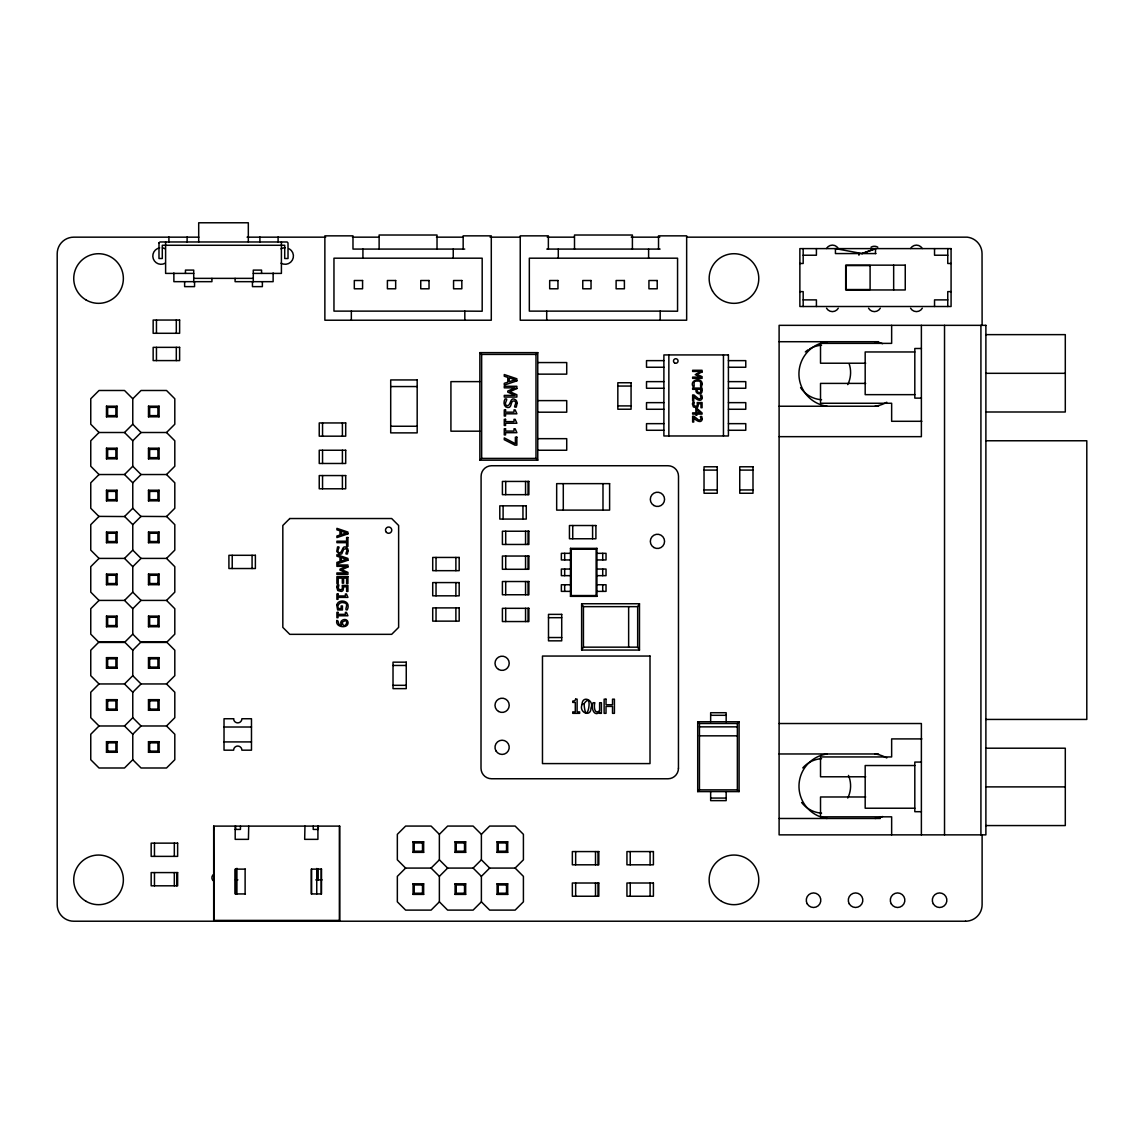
<?xml version="1.0" encoding="UTF-8"?>
<svg xmlns="http://www.w3.org/2000/svg" width="1144" height="1144" viewBox="0 0 1144 1144"><rect width="100%" height="100%" fill="white"/><g stroke="black" fill="none" stroke-linecap="round" stroke-linejoin="round"><path stroke-width="1.5" d="M248.72 826.111L248.434 839.353L235.192 839.353L235.192 826.111M304.962 826.111L304.676 839.353L317.918 839.353L317.918 826.111M581.624 650.064L583.44 647.161L583.44 606.649L581.624 603.746L639.482 603.746L639.482 650.064L581.624 650.064L581.624 603.746M639.482 650.064L637.666 647.161L637.666 606.649L639.482 603.746M106.478 416.788L107.636 415.629L115.901 415.629L117.06 416.788L117.06 406.206L106.478 406.206L106.478 416.788L117.06 416.788M106.478 406.206L107.636 407.364L115.901 407.364L117.06 406.206M132.775 424.238L141.055 432.503L166.523 432.503L174.803 424.238L174.803 398.756L166.523 390.49L141.055 390.49L132.775 398.756L132.775 424.238L124.51 432.503L99.027 432.503L90.762 440.783L90.762 466.252L99.027 474.531L124.51 474.531L132.775 482.797L132.775 508.279L124.51 516.545L99.027 516.387L90.762 524.653L90.762 550.135L99.027 558.401L124.51 558.401L132.775 550.135L132.775 524.653L141.055 516.387L166.523 516.545L174.803 508.279L174.803 482.797L166.523 474.531L141.055 474.531L132.775 482.797M106.478 458.815L107.636 457.657L115.901 457.657L117.06 458.815L117.06 448.219L106.478 448.219L106.478 458.815L117.06 458.815M115.901 457.657L115.901 449.377L117.06 448.219M148.491 416.788L149.649 415.629L157.929 415.629L159.088 416.788L148.491 416.788L148.491 406.206L159.088 406.206L159.088 416.788M157.929 415.629L157.929 407.364L159.088 406.206M99.027 474.531L90.762 482.797L90.762 508.279L99.027 516.545M124.51 474.531L132.775 466.252L132.775 440.783L141.055 432.503M106.478 500.829L107.636 499.671L115.901 499.671L117.06 500.829L117.06 490.247L106.478 490.247L106.478 500.829L117.06 500.829M115.901 499.671L115.901 491.405L117.06 490.247M148.491 458.815L149.649 457.657L157.929 457.657L159.088 458.815L159.088 448.219L148.491 448.219L148.491 458.815L159.088 458.815M148.491 448.219L149.649 449.377L157.929 449.377L159.088 448.219M166.523 474.531L174.803 466.252L174.803 440.783L166.523 432.503M106.478 542.685L107.636 541.527L115.901 541.527L117.06 542.685L106.478 542.685L106.478 532.103L117.06 532.103L117.06 542.685M106.478 532.103L107.636 533.261L115.901 533.261L117.06 532.103M148.491 500.829L149.649 499.671L157.929 499.671L159.088 500.829L159.088 490.247L148.491 490.247L148.491 500.829L159.088 500.829M157.929 499.671L157.929 491.405L159.088 490.247M99.027 558.401L90.762 566.666L90.762 592.149L99.027 600.414L124.51 600.414L132.775 608.694L132.775 634.162L124.51 642.442L99.027 642.442L90.762 634.162L90.762 608.694L99.027 600.414M106.478 584.698L107.636 583.54L115.901 583.54L117.06 584.698L117.06 574.116L106.478 574.116L106.478 584.698L117.06 584.698M106.478 574.116L107.636 575.275L115.901 575.275L117.06 574.116M148.491 542.685L149.649 541.527L157.929 541.527L159.088 542.685L148.491 542.685L148.491 532.103L159.088 532.103L159.088 542.685M157.929 541.527L157.929 533.261L159.088 532.103M124.51 600.414L132.775 592.149L132.775 566.666L141.055 558.401L166.523 558.401L174.803 566.666L174.803 592.149L166.523 600.414L141.055 600.414L132.775 608.694M166.523 558.401L174.803 550.135L174.803 524.653L166.523 516.387M106.478 626.726L107.636 625.568L115.901 625.568L117.06 626.726L117.06 616.13L106.478 616.13L106.478 626.726L117.06 626.726M115.901 625.568L115.901 617.288L117.06 616.13M148.491 584.698L149.649 583.54L157.929 583.54L159.088 584.698L159.088 574.116L148.491 574.116L148.491 584.698L159.088 584.698M148.491 574.116L149.649 575.275L157.929 575.275L159.088 574.116M106.478 668.239L107.636 667.095L115.901 667.095L117.06 668.239L106.478 668.239L106.478 657.657L117.06 657.657L117.06 668.239M106.478 657.657L107.636 658.815L115.901 658.815L117.06 657.657M148.491 626.726L149.649 625.568L157.929 625.568L159.088 626.726L159.088 616.13L148.491 616.13L148.491 626.726L159.088 626.726M157.929 625.568L157.929 617.288L159.088 616.13M132.775 675.689L141.055 683.955L166.523 683.955L174.803 675.689L174.803 650.221L166.523 641.941L141.055 641.941L132.775 650.221L132.775 675.689L124.51 683.955L99.027 683.955L90.762 692.234L90.762 717.703L99.027 725.982L124.51 725.982L132.775 734.248L132.775 759.73L124.51 767.996L99.027 767.996L90.762 759.73L90.762 734.248L99.027 725.982M106.478 710.267L107.636 709.108L115.901 709.108L117.06 710.267L117.06 699.67L106.478 699.67L106.478 710.267L117.06 710.267M115.901 709.108L115.901 700.829L117.06 699.67M148.491 668.239L149.649 667.095L157.929 667.095L159.088 668.239L148.491 668.239L148.491 657.657L159.088 657.657L159.088 668.239M157.929 667.095L157.929 658.815L159.088 657.657M124.51 725.982L132.775 717.703L132.775 692.234L141.055 683.955M106.478 752.28L107.636 751.122L115.901 751.122L117.06 752.28L117.06 741.698L106.478 741.698L106.478 752.28L117.06 752.28M106.478 741.698L107.636 742.856L115.901 742.856L117.06 741.698M148.491 710.267L149.649 709.108L157.929 709.108L159.088 710.267L159.088 699.67L148.491 699.67L148.491 710.267L159.088 710.267M157.929 709.108L157.929 700.829L159.088 699.67M132.775 734.248L141.055 725.982L166.523 725.982L174.803 734.248L174.803 759.73L166.523 767.996L141.055 767.996L132.775 759.73M537.766 460.174L535.993 458.401L535.993 354.411L537.766 352.638L479.865 352.638L479.865 460.174L537.766 460.174L537.766 352.638M166.523 725.982L174.803 717.703L174.803 692.234L166.523 683.955M148.491 752.28L149.649 751.122L157.929 751.122L159.088 752.28L159.088 741.698L148.491 741.698L148.491 752.28L159.088 752.28M157.929 751.122L157.929 742.856L159.088 741.698M479.865 460.174L481.653 458.401L481.653 354.411L479.865 352.638M596.939 596.339L596.138 595.552L596.138 549.163L596.939 548.362L570.47 548.362L570.47 596.339L596.939 596.339L596.939 548.362M570.47 596.339L571.256 595.552L571.256 549.163L570.47 548.362M413.055 852.366L414.214 851.207L422.493 851.207L423.652 852.366L423.652 841.784L413.055 841.784L413.055 852.366L423.652 852.366M413.055 841.784L414.214 842.942L422.493 842.942L423.652 841.784M405.619 868.081L397.34 876.361L397.34 901.829L405.619 910.109L431.088 910.109L439.368 901.829L439.368 876.361L431.088 868.081L405.619 868.081L397.34 859.816L397.34 834.334L405.619 826.068L431.088 826.068L439.368 834.334L439.368 859.816L431.088 868.081M439.368 834.334L447.633 826.068L473.115 826.068L481.381 834.334L481.381 859.816L489.661 868.081L515.129 868.081L523.409 859.816L523.409 834.334L515.129 826.068L489.661 826.068L481.381 834.334M413.055 894.394L414.214 893.235L422.493 893.235L423.652 894.394L413.055 894.394L413.055 883.797L423.652 883.797L423.652 894.394M413.055 883.797L414.214 884.956L422.493 884.956L423.652 883.797M455.083 852.366L456.241 851.207L464.507 851.207L465.665 852.366L455.083 852.366L455.083 841.784L465.665 841.784L465.665 852.366M455.083 841.784L456.241 842.942L464.507 842.942L465.665 841.784M439.368 876.361L447.633 868.081L473.115 868.081L481.381 859.816M455.083 894.394L456.241 893.235L456.241 884.956L455.083 883.797L455.083 894.394L465.665 894.394L465.665 883.797L455.083 883.797M465.665 894.394L464.507 893.235L464.507 884.956L465.665 883.797M497.097 852.366L498.255 851.207L506.535 851.207L507.693 852.366L497.097 852.366L497.097 841.784L507.693 841.784L507.693 852.366M506.535 851.207L506.535 842.942L507.693 841.784M439.368 901.829L447.633 910.109L473.115 910.109L481.381 901.829L481.381 876.361L489.661 868.081M497.097 894.394L498.255 893.235L506.535 893.235L507.693 894.394L507.693 883.797L497.097 883.797L497.097 894.394L507.693 894.394M506.535 893.235L506.535 884.956L507.693 883.797M739.096 791.605L737.365 789.861L737.365 723.494L739.096 721.764L697.711 721.764L697.711 791.605L739.096 791.605L739.096 721.764M697.711 791.605L699.442 789.861L699.442 723.494L697.711 721.764M875.961 253.568L835.435 253.568L835.435 248.605L862.047 253.568L875.532 248.605L875.475 253.568M862.047 253.568L875.961 248.605M198.813 237.165L73.745 237.165A16.545 16.545 0 0 0 57.2 253.711L57.2 904.675A16.545 16.545 0 0 0 73.745 921.22L965.565 921.22M247.061 237.165L325.683 237.165M352.481 237.165L379.293 237.165M436.465 237.165L463.263 237.165M490.075 237.165L520.448 237.165M547.247 237.165L574.045 237.165M631.231 237.165L659.816 237.165M686.614 237.165L967.223 237.165A16.588 16.588 0 0 1 982.038 253.711L982.11 325.053M464.736 249.077L352.981 249.077L352.981 235.85L324.867 235.85L324.867 320.22L491.291 320.22L491.291 235.85L463.163 235.85L463.163 249.077M546.789 249.077L660.102 249.077M803.174 255.226L816.416 255.226L816.416 248.605M947.761 255.226L934.534 255.226L934.534 248.605M799.87 263.492L803.174 263.492L803.174 248.605M951.079 263.492L947.761 263.492L947.761 248.605M193.722 273.402L165.608 273.402L165.608 241.97M253.282 273.402L281.41 273.402L281.41 241.97M193.722 278.364L253.282 278.364M799.87 291.62L803.174 291.62L803.174 306.506M951.079 291.62L947.761 291.62L947.761 306.506M803.174 299.885L816.416 299.885L816.416 306.506M947.761 299.885L934.534 299.885L934.534 306.506M464.822 311.125L333.962 311.125L333.962 258.187L482.182 258.187L482.182 311.225L464.822 311.125L464.822 320.22M660.188 311.125L529.329 311.125L529.329 258.187L677.563 258.187L677.563 311.225L660.188 311.125L660.188 320.22M985.885 334.634L1065.293 334.634L1065.293 411.997L985.885 411.997M779.107 341.713L878.578 341.713M921.42 348.491L914.814 348.491L914.814 398.126L921.42 398.126M914.814 351.966L865.179 351.966L865.179 394.651L914.814 394.651M481.653 354.411L535.993 354.411M663.892 360.632L646.517 360.632L646.517 367.253L663.892 367.253M728.413 360.632L745.774 360.632L745.774 367.253L728.413 367.253M537.766 362.562L566.723 362.562L566.723 374.145L537.766 374.145M865.693 363.22L820.52 363.22L820.52 343.372L891.648 343.372L891.648 325.339M985.885 373.316L1065.293 373.316M479.865 381.624L450.922 381.624L450.922 431.188L479.865 431.188M663.892 381.638L646.517 381.638L646.517 388.259L663.892 388.259M728.413 381.638L745.774 381.638L745.774 388.259L728.413 388.259M865.693 383.397L820.52 383.397L820.52 403.26L891.648 403.26L891.648 421.292L921.878 421.292M617.832 386.057L631.073 386.057M390.705 386.558L417.174 386.558M537.766 400.614L566.723 400.614L566.723 412.197L537.766 412.197M663.892 402.645L646.517 402.645L646.517 409.266L663.892 409.266M728.413 402.645L745.774 402.645L745.774 409.266L728.413 409.266M617.832 405.906L631.073 405.906M779.107 406.234L878.578 406.234M148.491 406.206L149.649 407.364L157.929 407.364M663.892 423.652L646.517 423.652L646.517 430.273L663.892 430.273M728.413 423.652L745.774 423.652L745.774 430.273L728.413 430.273M390.705 426.254L417.174 426.254M779.107 436.665L921.378 436.665L921.378 325.339M537.766 438.667L566.723 438.667L566.723 450.25L537.766 450.25M985.885 440.769L1086.8 440.769L1086.8 719.433L985.885 719.433M106.478 448.219L107.636 449.377L115.901 449.377M481.653 458.401L535.993 458.401M704.032 470.098L717.259 470.098M739.753 470.098L752.995 470.098M704.032 489.947L717.259 489.947M739.753 489.947L752.995 489.947M106.478 490.247L107.636 491.405L115.901 491.405M148.491 490.247L149.649 491.405L157.929 491.405M148.491 532.103L149.649 533.261L157.929 533.261M571.256 549.163L596.138 549.163M570.47 553.324L561.361 553.324L561.361 559.945L570.47 559.945M596.939 553.324L606.034 553.324L606.034 559.945L596.939 559.945M570.47 569.04L561.361 569.04L561.361 575.661L570.47 575.661M596.939 569.04L606.034 569.04L606.034 575.661L596.939 575.661M570.47 584.756L561.361 584.756L561.361 591.376L570.47 591.376M596.939 584.756L606.034 584.756L606.034 591.376L596.939 591.376M571.256 595.552L596.138 595.552M583.44 606.649L637.666 606.649M106.478 616.13L107.636 617.288L115.901 617.288M148.491 616.13L149.649 617.288L157.929 617.288M548.491 617.688L561.718 617.688M548.491 637.537L561.718 637.537M583.44 647.161L637.666 647.161M148.491 657.657L149.649 658.815L157.929 658.815M393.021 665.465L406.249 665.465M393.021 685.313L406.249 685.313M106.478 699.67L107.636 700.829L115.901 700.829M148.491 699.67L149.649 700.829L157.929 700.829M710.653 715.3L726.168 715.3M699.442 723.494L737.365 723.494M779.107 723.523L921.378 723.523L921.378 834.863M699.442 726.855L737.365 726.855M224.024 727.012L251.48 727.012M699.442 735.835L737.365 735.835M921.878 738.91L891.648 738.91L891.648 756.942L820.52 756.942L820.52 776.79L865.693 776.79M224.024 741.913L251.48 741.913M148.491 741.698L149.649 742.856L157.929 742.856M985.885 748.205L1065.293 748.205L1065.293 825.568L985.885 825.568M779.107 753.967L878.578 753.967M921.42 762.076L914.814 762.076L914.814 811.697L921.42 811.697M914.814 765.536L865.179 765.536L865.179 808.222L914.814 808.222M985.885 786.886L1065.293 786.886M699.442 789.861L737.365 789.861M865.693 796.982L820.52 796.982L820.52 816.83L891.648 816.83L891.648 834.863M710.653 798.069L726.168 798.069M779.107 818.475L880.351 818.475M213.742 829.429L213.971 920.405M235.192 829.429L240.44 829.429L240.44 826.111M497.097 841.784L498.255 842.942L506.535 842.942M245.402 869.125L235.192 869.125L235.192 893.936L245.402 893.936M235.478 879.879L237.909 879.879M315.773 879.879L322.107 879.879M456.241 884.956L464.507 884.956M497.097 883.797L498.255 884.956L506.535 884.956M456.241 893.235L464.507 893.235M132.775 398.756L124.51 390.49L99.027 390.49L90.762 398.756L90.762 424.238L99.027 432.503M124.51 432.503L132.775 440.783M132.775 466.252L141.055 474.531M515.129 868.081L523.409 876.361L523.409 901.829L515.129 910.109L489.661 910.109L481.381 901.829M132.775 508.279L141.055 516.545M124.51 516.387L132.775 524.653M473.115 868.081L481.381 876.361M132.775 550.135L141.055 558.401M439.368 859.816L447.633 868.081M124.51 558.401L132.775 566.666M166.523 600.414L174.803 608.694L174.803 634.162L166.523 642.442L141.055 642.442L132.775 634.162M132.775 592.149L141.055 600.414M132.775 650.221L124.51 641.941L99.027 641.941L90.762 650.221L90.762 675.689L99.027 683.955M124.51 683.955L132.775 692.234M132.775 717.703L141.055 725.982M982.11 835.12L982.11 904.675A16.545 16.545 0 0 1 965.493 921.22M980.923 325.339L980.923 834.863M944.529 325.339L944.529 834.863M893.664 265.151L893.664 289.961M858.929 253.568L858.929 255.226M726.168 721.764L726.168 712.726L710.653 712.726L710.653 721.764M726.168 791.605L726.168 800.628L710.653 800.628L710.653 791.605M723.451 354.926L723.451 435.978M668.854 354.926L668.854 435.978M658.529 249.077L658.529 235.85L686.657 235.85L686.657 320.22L520.234 320.22L520.234 235.85L548.362 235.85L548.362 249.077M650.092 851.579L650.092 864.807M650.092 883.011L650.092 896.238M648.605 249.077L648.605 258.187M632.403 249.077L632.403 235.02L574.502 235.02L574.502 249.077M630.244 851.579L630.244 864.807M630.244 883.011L630.244 896.238M628.642 606.649L628.642 647.161M602.988 483.64L602.988 510.11M602.716 553.324L602.716 559.945M602.716 569.04L602.716 575.661M602.716 584.756L602.716 591.376M597.983 851.579L597.983 864.807M597.983 883.011L597.983 896.238M595.509 851.579L595.509 864.807M595.509 883.011L595.509 896.238M592.592 525.525L592.592 538.767M575.661 851.579L575.661 864.807M575.661 883.011L575.661 896.238M572.744 525.525L572.744 538.767M564.678 553.324L564.678 559.945M564.678 569.04L564.678 575.661M564.678 584.756L564.678 591.376M563.291 483.64L563.291 510.11M558.286 249.077L558.286 258.187M546.703 311.125L546.703 320.22M528.042 481.438L528.042 494.666M528.042 531.231L528.042 544.458M528.042 556.041L528.042 569.283M528.042 581.524L528.042 594.751M528.042 608.322L528.042 621.549M525.554 481.438L525.554 494.666M525.554 531.231L525.554 544.458M525.554 556.041L525.554 569.283M525.554 581.524L525.554 594.751M525.554 608.322L525.554 621.549M522.951 505.834L522.951 519.076M505.705 481.438L505.705 494.666M505.705 531.231L505.705 544.458M505.705 556.041L505.705 569.283M505.705 581.524L505.705 594.751M505.705 608.322L505.705 621.549M503.103 505.834L503.103 519.076M498.255 842.942L498.255 851.207M498.255 884.956L498.255 893.235M464.507 842.942L464.507 851.207M456.241 842.942L456.241 851.207M455.884 557.443L455.884 570.67M455.884 582.582L455.884 595.824M455.884 607.893L455.884 621.135M453.238 249.077L453.238 258.187M437.022 249.077L437.022 235.02L379.122 235.02L379.122 249.077M436.036 557.443L436.036 570.67M436.036 582.582L436.036 595.824M436.036 607.893L436.036 621.135M422.493 842.942L422.493 851.207M422.493 884.956L422.493 893.235M414.214 842.942L414.214 851.207M414.214 884.956L414.214 893.235M362.92 249.077L362.92 258.187M351.337 311.125L351.337 320.22M342.399 422.951L342.399 436.179M342.399 450.25L342.399 463.477M342.399 475.561L342.399 488.788M339.468 826.111L339.425 920.405M322.551 422.951L322.551 436.179M322.551 450.25L322.551 463.477M322.551 475.561L322.551 488.788M321.221 869.125L321.221 893.936M318.304 826.111L318.304 829.429L313.227 829.429L313.227 826.111M318.189 868.882L318.189 879.879M316.745 868.482L316.745 893.979M311.583 869.125L311.583 893.936M278.092 237.008L278.092 241.97M273.13 273.001L273.13 281.667L235.092 281.667L235.092 278.364M262.376 281.667L262.376 286.629L252.452 286.629L252.452 281.667M261.561 273.402L261.561 270.098L253.282 270.098L253.282 281.667M259.902 237.008L259.902 241.97M252.08 555.298L252.08 568.525M248.32 241.97L248.32 222.78L198.698 222.78L198.698 241.97M245.116 869.125L245.116 893.936M236.922 868.296L236.922 893.936M235.65 826.111L235.65 829.429M235.478 869.125L235.478 893.936M232.218 555.298L232.218 568.525M213.742 826.111L213.914 829.429M211.926 278.364L211.926 281.667L173.874 281.667L173.874 273.001M194.552 281.667L194.552 286.629L184.627 286.629L184.627 281.667M193.722 281.667L193.722 270.098L185.457 270.098L185.457 273.402M187.115 237.008L187.115 241.97M176.805 872.586L176.805 885.813M176.305 320.048L176.305 333.29M176.305 347.347L176.305 360.589M174.317 843.142L174.317 856.37M174.317 872.586L174.317 885.813M168.912 237.008L168.912 241.97M157.929 449.377L157.929 457.657M157.929 575.275L157.929 583.54M156.456 320.048L156.456 333.29M156.456 347.347L156.456 360.589M154.469 843.142L154.469 856.37M154.469 872.586L154.469 885.813M149.649 407.364L149.649 415.629M149.649 449.377L149.649 457.657M149.649 491.405L149.649 499.671M149.649 533.261L149.649 541.527M149.649 575.275L149.649 583.54M149.649 617.288L149.649 625.568M149.649 658.815L149.649 667.095M149.649 700.829L149.649 709.108M149.649 742.856L149.649 751.122M115.901 407.364L115.901 415.629M115.901 533.261L115.901 541.527M115.901 575.275L115.901 583.54M115.901 658.815L115.901 667.095M115.901 742.856L115.901 751.122M107.636 407.364L107.636 415.629M107.636 449.377L107.636 457.657M107.636 491.405L107.636 499.671M107.636 533.261L107.636 541.527M107.636 575.275L107.636 583.54M107.636 617.288L107.636 625.568M107.636 658.815L107.636 667.095M107.636 700.829L107.636 709.108M107.636 742.856L107.636 751.122M213.942 881.295A4.133 4.133 0 0 1 213.942 874.13M849.134 363.678A27.299 27.299 0 0 1 847.761 384.613M821.564 399.728A27.299 27.299 0 0 1 800.571 387.616M805.333 351.952A27.299 27.299 0 0 1 808.179 349.764M809.652 348.848A27.299 27.299 0 0 1 821.564 345.245M848.49 775.403A27.299 27.299 0 0 1 847.761 798.026M821.564 813.141A27.299 27.299 0 0 1 801.615 802.473M802.759 767.939A27.299 27.299 0 0 1 821.564 758.658M165.222 263.192A8.265 8.265 0 0 1 153.31 258.859A8.265 8.265 0 0 1 159.674 247.876M162.505 247.876A8.265 8.265 0 0 1 165.222 248.863M289.303 248.863A8.265 8.265 0 0 1 292.321 260.16A8.265 8.265 0 0 1 281.024 263.192M281.024 248.863A8.265 8.265 0 0 1 285.156 247.762M838.28 308.222A6.778 6.778 0 0 1 826.526 308.222M922.307 308.222A6.778 6.778 0 0 1 910.567 308.222M826.526 248.505A6.778 6.778 0 0 1 838.28 248.505M910.567 248.505A6.778 6.778 0 0 1 922.307 248.505M880.294 308.222A6.778 6.778 0 0 1 868.539 308.222M871.027 247.175A6.778 6.778 0 0 1 877.805 247.175M886.772 402.245A32.561 32.561 0 0 1 875.046 406.234M875.046 341.713A32.561 32.561 0 0 1 882.567 343.686M827.083 406.234A32.561 32.561 0 0 1 827.083 341.713M882.567 816.516A32.561 32.561 0 0 1 875.046 818.475M875.046 753.967A32.561 32.561 0 0 1 886.772 757.957M827.083 818.475A32.561 32.561 0 0 1 827.083 753.967M582.067 704.489C578.464 712.369 590.947 717.874 590.99 708.036C594.58 700.185 582.11 694.651 582.067 704.489M584.041 703.789C586.157 730.287 594.236 689.003 584.041 703.789M702.073 390.447C702.731 395.867 694.394 394.322 696.153 389.332L692.635 389.332L692.635 388.088L702.073 388.088L702.073 390.447M348.119 550.707L347.404 553.982C343.4 555.012 349.192 550.007 345.817 548.691L343.643 549.349L341.77 553.882L339.396 554.354L336.765 551.465L337.566 546.918C341.741 545.903 335.478 551.265 339.067 552.738C343 553.51 341.555 544.215 346.732 547.59A3.504 3.504 0 0 1 347.89 549.234L348.119 550.707M517.088 403.317L516.287 407.064C511.711 408.236 518.318 402.516 514.471 401.001C509.967 399.899 512.498 408.05 507.864 407.55C503.617 407.436 503.274 401.844 505.033 398.984C509.795 397.826 502.645 403.946 506.749 405.634C511.239 406.52 509.595 395.881 515.501 399.757A4.004 4.004 0 0 1 516.831 401.63L517.088 403.317M336.722 621.02C335.392 627.584 348.648 629.028 348.062 622.264C346.947 616.816 337.88 620.32 341.641 625.067C337.28 626.025 339.267 620.119 336.851 620.391L336.722 621.02M336.722 587.058L337.752 590.547L341.312 591.434A2.731 2.731 0 0 0 343.057 590.375L343.686 586.829L346.618 586.829L346.618 591.448L347.919 591.448L347.919 585.399L342.242 585.399L342.399 588.617L340.955 589.975L338.109 588.731L338.867 584.956L337.308 584.956L336.722 587.058M692.477 403.946L693.364 406.949L696.424 407.707A2.345 2.345 0 0 0 697.911 406.806L698.455 403.761L700.972 403.761L700.972 407.722L702.073 407.722L702.073 402.545L697.211 402.545L697.339 405.291L696.11 406.449L693.679 405.391L694.322 402.245L692.978 402.159L692.477 403.946M159.002 242.843L158.987 258.515L162.291 258.515L162.291 245.274L284.713 245.274L284.713 258.515L288.016 258.515L288.016 242.971L287.158 241.985L159.988 241.97L159.002 242.843M702.273 397.583C701.801 402.988 695.066 399.113 693.722 396.153L693.722 400.8L692.635 400.8L692.635 394.966L693.965 394.966L698.855 399.013L701.086 398.126L700.357 395.238L701.701 395.166L702.273 397.583M702.273 418.847C701.801 424.238 695.066 420.363 693.722 417.417L693.722 422.05L692.635 422.05L692.635 416.23L693.965 416.23L698.855 420.263L701.086 419.39L700.357 416.502L701.701 416.43L702.273 418.847M336.779 605.176L337.637 609.952L342.442 609.952L342.442 605.962L341.155 605.962L341.155 608.508L338.309 608.508C336.379 604.661 340.697 601.358 344.258 602.831C349.792 603.403 343.4 610.753 347.161 609.909L347.504 609.18A7.064 7.064 0 0 0 348.119 606.306C348.562 599.971 337.652 599.084 336.779 605.176M702.244 383.998L701.444 386.915C698.898 387.487 703.303 379.908 697.354 381.052C691.434 379.922 695.824 387.473 693.278 386.915C688.574 380.166 701.987 376.419 702.244 383.998M701 390.376C701.415 394.28 695.781 392.592 697.225 389.332L701 389.332L701 390.376M342.17 622.336C344.401 632.332 351.065 615.901 342.17 622.336M575.646 699.141L574.874 700.7L572.729 701.115L572.729 702.416L575.303 702.416L575.303 711.897L572.729 711.897L572.729 713.341L579.636 713.341L579.636 711.897L577.119 711.897L577.119 699.141L575.646 699.141M678.506 768.267L678.449 768.339A10.51 10.51 0 0 1 667.996 778.778L491.52 778.749A10.51 10.51 0 0 1 481.009 768.267L481.095 476.19A10.51 10.51 0 0 1 491.52 465.737L667.996 465.737A10.51 10.51 0 0 1 678.506 476.233L678.449 768.339M289.775 518.532L282.825 525.482L282.825 627.384L289.775 634.334L391.677 634.334L398.627 627.384L398.627 525.482L391.677 518.532L289.775 518.532M599.613 712.169C593.793 717.502 590.747 706.978 593.064 702.731L594.851 702.731C593.736 705.977 594.308 715.372 599.613 710.653L599.613 702.731L601.401 702.731L601.401 713.341L599.613 713.341L599.613 712.169M516.859 388.56L509.852 391.706L516.859 394.737L516.859 397.068L504.275 397.068L504.275 395.395L515.129 395.395L507.75 392.106L507.75 391.091L515.129 387.845L504.275 387.845L504.275 386.286L516.859 386.286L516.859 388.56M702.073 372L696.825 374.345L702.073 376.633L702.073 378.364L692.635 378.364L692.635 377.12L700.771 377.12L695.237 374.66L700.771 371.457L692.635 371.457L692.635 370.284L702.073 370.284L702.073 372M347.919 566.981L341.784 569.741L347.919 572.386L347.919 574.431L336.908 574.431L336.908 572.958L346.389 572.958L339.94 570.084L339.94 569.197L346.389 566.351L336.908 566.351L336.908 564.993L347.919 564.993L347.919 566.981M516.859 380.852L504.275 385.085L504.275 383.326L507.793 382.182L507.793 377.377L504.275 376.233L504.275 374.546L516.859 378.778L516.859 380.852M347.919 533.876L336.908 537.58L336.908 536.035L339.982 535.034L339.982 530.83L336.908 529.829L336.908 528.356L347.919 532.074L347.919 533.876M347.919 560.231L336.908 563.949L336.908 562.405L339.982 561.404L339.982 557.199L336.908 556.198L336.908 554.711L347.919 558.429L347.919 560.231M515.158 379.765L509.223 381.71L509.223 377.835L515.158 379.765M346.417 532.932L341.227 534.634L341.227 531.245L346.417 532.932M346.417 559.302L341.227 560.989L341.227 557.6L346.417 559.302M951.079 248.605L799.87 248.605L799.87 306.506L951.079 306.506L951.079 248.605M905.247 265.151L845.688 265.151L845.688 289.961L905.247 289.961L905.247 265.151M870.098 265.565L846.102 265.565L846.102 289.546L870.098 289.546L870.098 265.565M362.577 280.509L354.311 280.509L354.311 288.788L362.577 288.788L362.577 280.509M395.667 280.509L387.401 280.509L387.401 288.788L395.667 288.788L395.667 280.509M429.029 280.509L420.749 280.509L420.749 288.788L429.029 288.788L429.029 280.509M461.833 280.509L453.567 280.509L453.567 288.788L461.833 288.788L461.833 280.509M557.957 280.509L549.678 280.509L549.678 288.788L557.957 288.788L557.957 280.509M591.033 280.509L582.768 280.509L582.768 288.788L591.033 288.788L591.033 280.509M624.395 280.509L616.115 280.509L616.115 288.788L624.395 288.788L624.395 280.509M657.214 280.509L648.934 280.509L648.934 288.788L657.214 288.788L657.214 280.509M179.622 320.048L153.153 320.048L153.153 333.29L179.622 333.29L179.622 320.048M985.885 325.339L779.107 325.339L779.107 834.863L985.885 834.863L985.885 325.339M179.622 347.347L153.153 347.347L153.153 360.589L179.622 360.589L179.622 347.347M728.413 354.926L663.892 354.926L663.892 435.978L728.413 435.978L728.413 354.926M417.174 379.937L390.705 379.937L390.705 432.875L417.174 432.875L417.174 379.937M631.073 382.754L617.832 382.754L617.832 409.223L631.073 409.223L631.073 382.754M697.211 408.708L695.881 408.708L695.881 412.87L692.635 412.87L692.635 414.099L695.881 414.099L695.881 415.215L696.896 415.215L696.896 414.099L702.073 414.099L702.073 412.927L697.211 408.708M505.562 409.895L504.275 409.895L504.275 416.03L505.562 416.03L505.562 413.799L516.902 413.799L515.143 409.895L513.999 409.895L513.999 412.169L505.562 412.169L505.562 409.895M700.586 412.87L696.896 412.87L696.896 409.695L700.586 412.87M505.562 419.333L504.275 419.333L504.275 425.482L505.562 425.482L505.562 423.237L516.902 423.237L515.143 419.333L513.999 419.333L513.999 421.621L505.562 421.621L505.562 419.333M345.702 422.951L319.233 422.951L319.233 436.179L345.702 436.179L345.702 422.951M505.562 428.786L504.275 428.786L504.275 434.92L505.562 434.92L505.562 432.689L516.902 432.689L515.143 428.786L513.999 428.786L513.999 431.073L505.562 431.073L505.562 428.786M516.859 437.165L515.386 437.165L515.386 443.672L504.275 437.909L504.275 439.711L514.972 445.145L516.859 445.145L516.859 437.165M345.702 450.25L319.233 450.25L319.233 463.477L345.702 463.477L345.702 450.25M717.259 466.781L704.032 466.781L704.032 493.25L717.259 493.25L717.259 466.781M752.995 466.781L739.753 466.781L739.753 493.25L752.995 493.25L752.995 466.781M345.702 475.561L319.233 475.561L319.233 488.788L345.702 488.788L345.702 475.561M528.871 481.438L502.402 481.438L502.402 494.666L528.871 494.666L528.871 481.438M609.609 483.64L556.67 483.64L556.67 510.11L609.609 510.11L609.609 483.64M526.269 505.834L499.799 505.834L499.799 519.076L526.269 519.076L526.269 505.834M595.91 525.525L569.44 525.525L569.44 538.767L595.91 538.767L595.91 525.525M528.871 531.231L502.402 531.231L502.402 544.458L528.871 544.458L528.871 531.231M347.919 537.508L346.618 537.508L346.618 541.198L336.908 541.198L336.908 542.671L346.618 542.671L346.618 546.36L347.919 546.36L347.919 537.508M255.384 555.298L228.914 555.298L228.914 568.525L255.384 568.525L255.384 555.298M528.871 556.041L502.402 556.041L502.402 569.283L528.871 569.283L528.871 556.041M459.187 557.443L432.718 557.443L432.718 570.67L459.187 570.67L459.187 557.443M347.919 576.662L336.908 576.662L336.908 583.54L338.209 583.54L338.209 578.12L342.299 578.12L342.299 583.168L343.6 583.168L343.6 578.12L346.618 578.12L346.618 583.54L347.919 583.54L347.919 576.662M528.871 581.524L502.402 581.524L502.402 594.751L528.871 594.751L528.871 581.524M459.187 582.582L432.718 582.582L432.718 595.824L459.187 595.824L459.187 582.582M338.023 593.979L336.908 593.979L336.908 599.342L338.023 599.342L338.023 597.397L347.948 597.397L346.417 593.979L345.402 593.979L345.402 595.967L338.023 595.967L338.023 593.979M459.187 607.893L432.718 607.893L432.718 621.135L459.187 621.135L459.187 607.893M528.871 608.322L502.402 608.322L502.402 621.549L528.871 621.549L528.871 608.322M338.023 612.355L336.908 612.355L336.908 617.717L338.023 617.717L338.023 615.772L347.948 615.772L346.417 612.355L345.402 612.355L345.402 614.342L338.023 614.342L338.023 612.355M561.718 614.371L548.491 614.371L548.491 640.84L561.718 640.84L561.718 614.371M650.006 656.055L542.471 656.055L542.471 763.591L650.006 763.591L650.006 656.055M406.249 662.161L393.021 662.161L393.021 688.631L406.249 688.631L406.249 662.161M606.02 699.184L604.132 699.184L604.132 713.341L606.02 713.341L606.02 706.406L612.526 706.406L612.526 713.341L614.414 713.341L614.414 699.184L612.526 699.184L612.526 704.733L606.02 704.733L606.02 699.184M233.619 718.747L224.024 718.747L224.024 750.178L233.619 750.178A4.133 4.133 0 0 1 237.752 746.045A4.133 4.133 0 0 1 241.885 750.178L251.48 750.178L251.48 718.747L241.885 718.747A4.133 4.133 0 0 1 237.752 722.879A4.133 4.133 0 0 1 233.619 718.747M339.639 826.111L213.685 826.111L213.685 920.405L339.697 920.405L339.639 826.111M177.635 843.142L151.165 843.142L151.165 856.37L177.635 856.37L177.635 843.142M598.812 851.579L572.343 851.579L572.343 864.807L598.812 864.807L598.812 851.579M653.41 851.579L626.941 851.579L626.941 864.807L653.41 864.807L653.41 851.579M321.507 869.125L311.297 869.125L311.297 893.936L321.507 893.936L321.507 869.125M177.635 872.586L151.165 872.586L151.165 885.813L177.635 885.813L177.635 872.586M598.812 883.011L572.343 883.011L572.343 896.238L598.812 896.238L598.812 883.011M653.41 883.011L626.941 883.011L626.941 896.238L653.41 896.238L653.41 883.011M86.143 300.014A24.811 24.811 0 0 0 123.366 278.535A24.811 24.811 0 0 0 86.143 257.042A24.811 24.811 0 0 0 86.143 300.014M86.143 901.358A24.811 24.811 0 0 0 123.366 879.865A24.811 24.811 0 0 0 86.143 858.372A24.811 24.811 0 0 0 86.143 901.358M712.483 290.933A24.811 24.811 0 0 0 755.455 290.933A24.811 24.811 0 0 0 733.976 253.711A24.811 24.811 0 0 0 712.483 290.933M721.564 901.358A24.811 24.811 0 0 0 758.787 879.865A24.811 24.811 0 0 0 721.564 858.372A24.811 24.811 0 0 0 721.564 901.358M933.289 903.846A7.279 7.279 0 0 0 945.902 903.846A7.279 7.279 0 0 0 939.596 892.935A7.279 7.279 0 0 0 933.289 903.846M891.276 903.846A7.279 7.279 0 0 0 903.889 903.846A7.279 7.279 0 0 0 897.582 892.935A7.279 7.279 0 0 0 891.276 903.846M849.263 903.846A7.279 7.279 0 0 0 861.861 903.846A7.279 7.279 0 0 0 855.555 892.935A7.279 7.279 0 0 0 849.263 903.846M807.235 903.846A7.279 7.279 0 0 0 819.848 903.846A7.279 7.279 0 0 0 813.541 892.935A7.279 7.279 0 0 0 807.235 903.846M674.588 362.948A2.288 2.288 0 0 0 678.063 361.046A2.288 2.288 0 0 0 674.674 359.002A2.288 2.288 0 0 0 674.588 362.948M386.415 532.375A3.146 3.146 0 0 0 391.677 530.959A3.146 3.146 0 0 0 387.83 527.112A3.146 3.146 0 0 0 386.415 532.375M495.953 750.879A7.107 7.107 0 0 0 508.265 750.879A7.107 7.107 0 0 0 502.102 740.211A7.107 7.107 0 0 0 495.953 750.879M498.555 711.468A7.107 7.107 0 0 0 509.223 705.305A7.107 7.107 0 0 0 498.555 699.141A7.107 7.107 0 0 0 498.555 711.468M498.555 669.44A7.107 7.107 0 0 0 509.223 663.291A7.107 7.107 0 0 0 498.555 657.128A7.107 7.107 0 0 0 498.555 669.44M653.882 505.505A7.107 7.107 0 0 0 664.564 499.342A7.107 7.107 0 0 0 653.882 493.178A7.107 7.107 0 0 0 653.882 505.505M653.882 547.518A7.107 7.107 0 0 0 664.564 541.369A7.107 7.107 0 0 0 653.882 535.206A7.107 7.107 0 0 0 653.882 547.518"/></g></svg>
